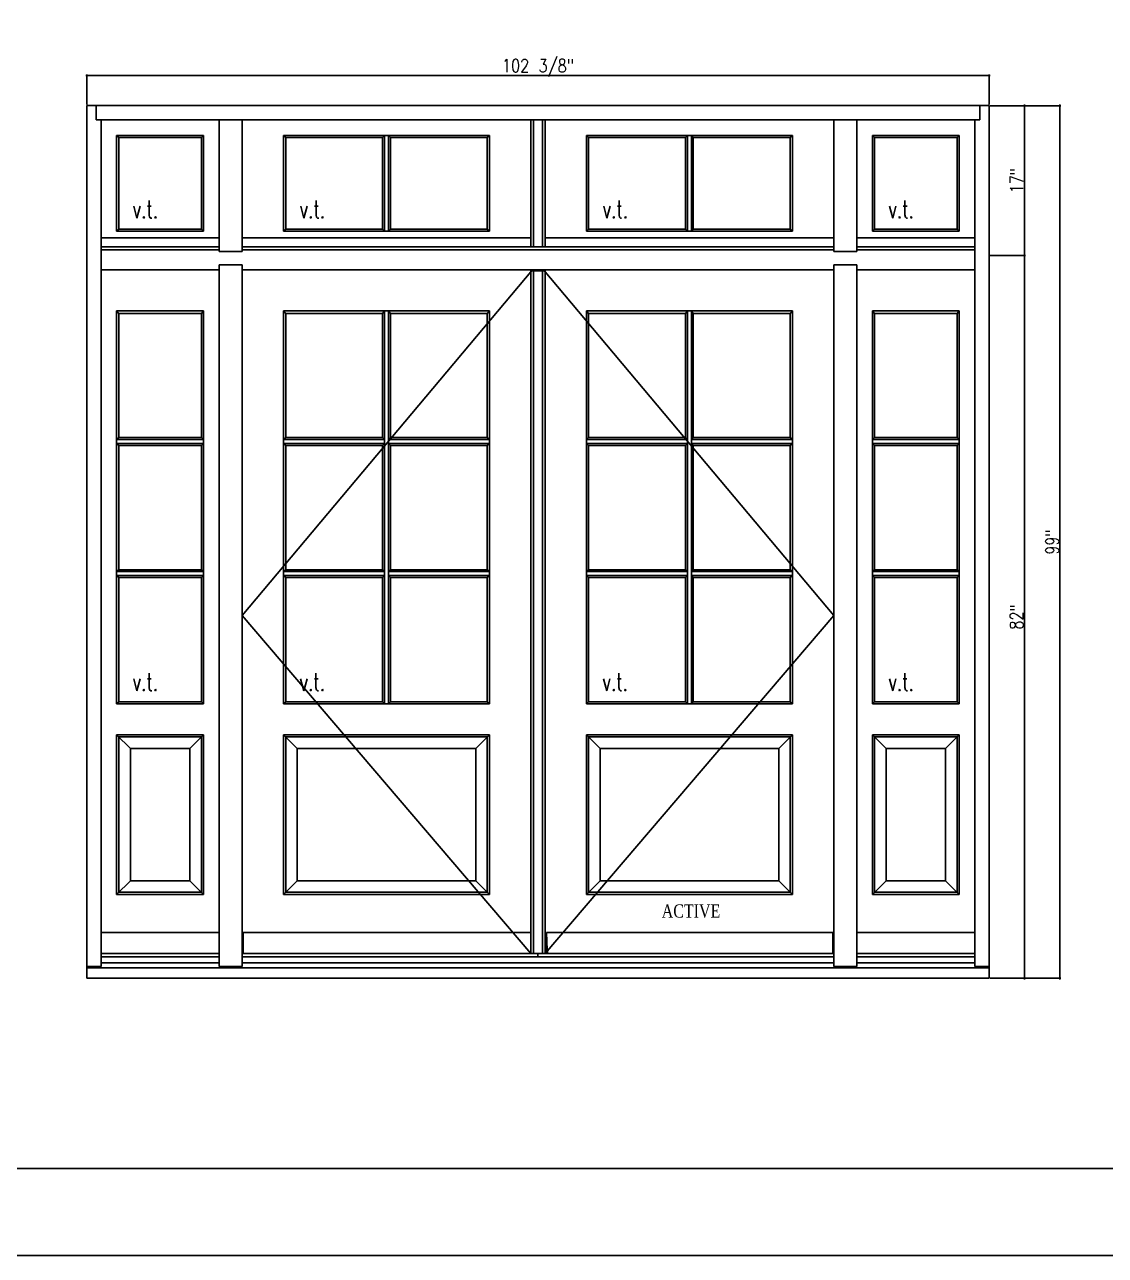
# Model space of a CAD drawing. Header units: inches. Extents: x 1985 to 11287, y 379 to 4336.
# Drawn here: x 8794.3 to 8916.9, y 3266.3 to 3405.9 of the extents above; entities that cross this region are included whole.
import ezdxf

# ---------------------------------------------------------------- set-up
doc = ezdxf.new("R2010")
doc.units = ezdxf.units.IN
doc.header["$MEASUREMENT"] = 0
doc.layers.get('0').update_dxf_attribs({"linetype": 'CONTINUOUS'})
doc.layers.get('Defpoints').update_dxf_attribs({"linetype": 'CONTINUOUS'})
for name, color, linetype in [('COTE1-1 99', 7, 'CONTINUOUS'), ('elevation 99', 7, 'CONTINUOUS'), ('opening side 99', 1, 'CONTINUOUS'), ('separation 99', 3, 'CONTINUOUS')]:
    doc.layers.add(name, color=color, linetype=linetype)
doc.styles.get("Standard").update_dxf_attribs({"font": 'txt.shx', "width": 0.8})
doc.styles.add('Times', font='times.ttf', dxfattribs={"width": 0.8})
doc.dimstyles.new('Elevation', dxfattribs={"dimscale": 2, "dimtxt": 0.75, "dimasz": 0.0625, "dimexe": 0.0625, "dimexo": 0.0625, "dimgap": 0.0625, "dimtad": 1, "dimdec": 5, "dimzin": 0, "dimdsep": 46, "dimlunit": 5, "dimtxsty": 'Standard', "dimblk1": 'OBLIQUE', "dimblk2": 'OBLIQUE', "dimsah": 1, "dimcen": 2, "dimdle": 0.0625, "dimclrd": 1, "dimclre": 1, "dimadec": 1, "dimazin": 0, "dimtfac": 0.375, "dimtdec": 5, "dimtmove": 0, "dimatfit": 3, "dimldrblk": 'OBLIQUE', "dimfxl": 1, "dimfrac": 2, "dimtolj": 1, "dimtzin": 0, "dimarcsym": 0})

# ---------------------------------------------------------------- blocks, each defined once
blk = doc.blocks.new('_OBLIQUE')
at = {"color": 0, "linetype": 'ByBlock'}
blk.add_line((-0.5, -0.5), (0.5, 0.5), dxfattribs=at)
blk = doc.blocks.new('*D203')
at = {"layer": 'COTE1-1 99', "color": 1, "lineweight": -2, "transparency": 16777216}
for p, q in [((8801.2, 3400.13), (8903.82, 3400.13)), ((8801.32, 3396.85), (8801.32, 3400.26)), ((8903.7, 3396.85), (8903.7, 3400.26))]:
    blk.add_line(p, q, dxfattribs=at)
at = {"layer": 'Defpoints', "color": 0, "transparency": 16777216}
for p in [(8903.7, 3400.13), (8801.32, 3396.72), (8903.7, 3396.72)]:
    blk.add_point(p, dxfattribs=at)
at = {"layer": 'COTE1-1 99', "color": 1, "lineweight": -2, "transparency": 16777216, "xscale": 0.125, "yscale": 0.125, "zscale": 0.125, "rotation": 180}
blk.add_blockref('_OBLIQUE', (8801.32, 3400.13), dxfattribs=at)
at = {"layer": 'COTE1-1 99', "color": 1, "lineweight": -2, "transparency": 16777216, "xscale": 0.125, "yscale": 0.125, "zscale": 0.125}
blk.add_blockref('_OBLIQUE', (8903.7, 3400.13), dxfattribs=at)
at = {"layer": 'COTE1-1 99', "color": 0, "transparency": 16777216, "insert": (8852.51, 3401.01), "char_height": 1.5, "attachment_point": 5}
blk.add_mtext('\\A1;102 3/8"', dxfattribs=at)
blk = doc.blocks.new('*D204')
at = {"layer": 'COTE1-1 99', "color": 1, "lineweight": -2, "transparency": 16777216}
for p, q in [((8903.82, 3396.72), (8907.82, 3396.72)), ((8907.7, 3379.6), (8907.7, 3396.85)), ((8903.82, 3379.72), (8907.82, 3379.72))]:
    blk.add_line(p, q, dxfattribs=at)
at = {"layer": 'Defpoints', "color": 0, "transparency": 16777216}
for p in [(8903.7, 3396.72), (8907.7, 3396.72), (8903.7, 3379.72)]:
    blk.add_point(p, dxfattribs=at)
at = {"layer": 'COTE1-1 99', "color": 1, "lineweight": -2, "transparency": 16777216, "xscale": 0.125, "yscale": 0.125, "zscale": 0.125}
for p, rotation in [((8907.7, 3396.72), 90), ((8907.7, 3379.72), 270)]:
    blk.add_blockref('_OBLIQUE', p, dxfattribs=dict(at, rotation=rotation))
at = {"layer": 'COTE1-1 99', "color": 0, "transparency": 16777216, "insert": (8906.82, 3388.22), "char_height": 1.5, "attachment_point": 5, "rotation": 90}
blk.add_mtext('\\A1;17"', dxfattribs=at)
blk = doc.blocks.new('*D205')
at = {"layer": 'COTE1-1 99', "color": 1, "lineweight": -2, "transparency": 16777216}
for p, q in [((8903.82, 3379.72), (8907.82, 3379.72)), ((8907.7, 3297.6), (8907.7, 3379.85)), ((8903.82, 3297.72), (8907.82, 3297.72))]:
    blk.add_line(p, q, dxfattribs=at)
at = {"layer": 'Defpoints', "color": 0, "transparency": 16777216}
for p in [(8903.7, 3379.72), (8907.7, 3379.72), (8903.7, 3297.72)]:
    blk.add_point(p, dxfattribs=at)
at = {"layer": 'COTE1-1 99', "color": 1, "lineweight": -2, "transparency": 16777216, "xscale": 0.125, "yscale": 0.125, "zscale": 0.125}
for p, rotation in [((8907.7, 3379.72), 90), ((8907.7, 3297.72), 270)]:
    blk.add_blockref('_OBLIQUE', p, dxfattribs=dict(at, rotation=rotation))
at = {"layer": 'COTE1-1 99', "color": 0, "transparency": 16777216, "insert": (8906.82, 3338.72), "char_height": 1.5, "attachment_point": 5, "rotation": 90}
blk.add_mtext('\\A1;82"', dxfattribs=at)
blk = doc.blocks.new('*D206')
at = {"layer": 'COTE1-1 99', "color": 1, "lineweight": -2, "transparency": 16777216}
for p, q in [((8903.82, 3396.72), (8911.85, 3396.72)), ((8911.72, 3297.6), (8911.72, 3396.85)), ((8903.82, 3297.72), (8911.85, 3297.72))]:
    blk.add_line(p, q, dxfattribs=at)
at = {"layer": 'Defpoints', "color": 0, "transparency": 16777216}
for p in [(8903.7, 3396.72), (8911.72, 3396.72), (8903.7, 3297.72)]:
    blk.add_point(p, dxfattribs=at)
at = {"layer": 'COTE1-1 99', "color": 1, "lineweight": -2, "transparency": 16777216, "xscale": 0.125, "yscale": 0.125, "zscale": 0.125}
for p, rotation in [((8911.72, 3396.72), 90), ((8911.72, 3297.72), 270)]:
    blk.add_blockref('_OBLIQUE', p, dxfattribs=dict(at, rotation=rotation))
at = {"layer": 'COTE1-1 99', "color": 0, "transparency": 16777216, "insert": (8910.85, 3347.22), "char_height": 1.5, "attachment_point": 5, "rotation": 90}
blk.add_mtext('\\A1;99"', dxfattribs=at)

msp = doc.modelspace()

# ---------------------------------------------------------------- linework, layer by layer
at = {"layer": 'elevation 99'}
for p, q in [((8903.695907, 3396.722979), (8801.320907, 3396.722979)), ((8801.320907, 3396.722979), (8801.320907, 3297.722979)), ((8802.383407, 3396.722979), (8802.383407, 3395.097979)), ((8902.633407, 3395.097979), (8902.633407, 3396.722979)), ((8903.695907, 3297.722979), (8903.695907, 3396.722979)), ((8816.320907, 3395.097979), (8802.383407, 3395.097979)), ((8802.945907, 3395.097979), (8802.945907, 3380.347979)), ((8818.945907, 3395.097979), (8816.320907, 3395.097979)), ((8816.320907, 3395.097979), (8816.320907, 3380.160479)), ((8851.695907, 3395.097979), (8818.945907, 3395.097979)), ((8818.945907, 3395.097979), (8818.945907, 3380.160479)), ((8853.320907, 3395.097979), (8851.695907, 3395.097979)), ((8851.695907, 3395.097979), (8851.695907, 3380.722979)), ((8852.008408, 3380.722979), (8852.008408, 3395.097979)), ((8853.008406, 3380.722979), (8853.008406, 3395.097979)), ((8853.508407, 3395.097979), (8853.320907, 3395.097979)), ((8853.320907, 3395.097979), (8853.320907, 3380.722979)), ((8886.070907, 3395.097979), (8853.508407, 3395.097979)), ((8888.695907, 3395.097979), (8886.070907, 3395.097979)), ((8886.070907, 3395.097979), (8886.070907, 3380.160479)), ((8886.070907, 3395.097979), (8886.070907, 3380.722979)), ((8888.695907, 3395.097979), (8888.695907, 3380.160479)), ((8902.633407, 3395.097979), (8888.695907, 3395.097979)), ((8888.695907, 3395.097979), (8888.695907, 3380.722979)), ((8902.070907, 3380.347979), (8902.070907, 3395.097979)), ((8804.704794, 3393.339028), (8814.56202, 3393.339028)), ((8804.704794, 3393.339028), (8804.704794, 3382.481903)), ((8804.945866, 3393.097957), (8804.704794, 3393.339028)), ((8804.945866, 3393.097957), (8814.320949, 3393.097957)), ((8804.945866, 3393.097957), (8804.945866, 3382.722974)), ((8814.56202, 3393.339028), (8814.320949, 3393.097957)), ((8814.320949, 3393.097957), (8814.320949, 3382.722974)), ((8814.56202, 3393.339028), (8814.56202, 3382.481903)), ((8823.643221, 3393.339028), (8823.643221, 3382.481903)), ((8823.643221, 3393.339028), (8846.998594, 3393.339028)), ((8823.884292, 3393.097957), (8823.643221, 3393.339028)), ((8823.884292, 3393.097957), (8823.884292, 3382.722974)), ((8823.884292, 3393.097957), (8834.883407, 3393.097957)), ((8834.883407, 3393.097957), (8835.087607, 3393.339028)), ((8834.883407, 3382.722974), (8834.883407, 3393.097957)), ((8835.087607, 3382.481903), (8835.087607, 3393.339028)), ((8835.554207, 3382.481903), (8835.554207, 3393.339028)), ((8835.758407, 3393.097957), (8835.554207, 3393.339028)), ((8835.758407, 3382.722974), (8835.758407, 3393.097957)), ((8835.758407, 3393.097957), (8846.757522, 3393.097957)), ((8846.998594, 3393.339028), (8846.757522, 3393.097957)), ((8846.757522, 3393.097957), (8846.757522, 3382.722974)), ((8846.998594, 3393.339028), (8846.998594, 3382.481903)), ((8858.018221, 3393.339028), (8858.018221, 3382.481903)), ((8858.018221, 3393.339028), (8881.373594, 3393.339028)), ((8858.259292, 3393.097957), (8858.018221, 3393.339028)), ((8858.259292, 3393.097957), (8858.259292, 3382.722974)), ((8858.259292, 3393.097957), (8869.258407, 3393.097957)), ((8869.258407, 3393.097957), (8869.462607, 3393.339028)), ((8869.258407, 3382.722974), (8869.258407, 3393.097957)), ((8869.462607, 3382.481903), (8869.462607, 3393.339028)), ((8869.929207, 3382.481903), (8869.929207, 3393.339028)), ((8870.133407, 3393.097957), (8869.929207, 3393.339028)), ((8870.133407, 3382.722974), (8870.133407, 3393.097957)), ((8870.133407, 3393.097957), (8881.132522, 3393.097957)), ((8881.373594, 3393.339028), (8881.132522, 3393.097957)), ((8881.132522, 3393.097957), (8881.132522, 3382.722974)), ((8881.373594, 3393.339028), (8881.373594, 3382.481903)), ((8890.454794, 3393.339028), (8890.454794, 3382.481903)), ((8890.454794, 3393.339028), (8900.31202, 3393.339028)), ((8890.695866, 3393.097957), (8890.454794, 3393.339028)), ((8890.695866, 3393.097957), (8890.695866, 3382.722974)), ((8890.695866, 3393.097957), (8900.070949, 3393.097957)), ((8900.31202, 3393.339028), (8900.070949, 3393.097957)), ((8900.070949, 3393.097957), (8900.070949, 3382.722974)), ((8900.31202, 3393.339028), (8900.31202, 3382.481903)), ((8804.704794, 3382.481903), (8804.945866, 3382.722974)), ((8804.704794, 3382.481903), (8814.56202, 3382.481903)), ((8804.945866, 3382.722974), (8814.320949, 3382.722974)), ((8814.56202, 3382.481903), (8814.320949, 3382.722974)), ((8823.643221, 3382.481903), (8823.884292, 3382.722974)), ((8823.643221, 3382.481903), (8846.998594, 3382.481903)), ((8823.877815, 3382.722974), (8834.883407, 3382.722974)), ((8834.883407, 3382.722974), (8835.087607, 3382.481903)), ((8835.554207, 3382.481903), (8835.758407, 3382.722974)), ((8835.758407, 3382.722974), (8846.757522, 3382.722974)), ((8846.998594, 3382.481903), (8846.757522, 3382.722974)), ((8858.018221, 3382.481903), (8858.259292, 3382.722974)), ((8858.018221, 3382.481903), (8881.373594, 3382.481903)), ((8858.252815, 3382.722974), (8869.258407, 3382.722974)), ((8869.258407, 3382.722974), (8869.462607, 3382.481903)), ((8869.929207, 3382.481903), (8870.133407, 3382.722974)), ((8870.133407, 3382.722974), (8881.132522, 3382.722974)), ((8881.373594, 3382.481903), (8881.132522, 3382.722974)), ((8890.454794, 3382.481903), (8890.695866, 3382.722974)), ((8890.454794, 3382.481903), (8900.31202, 3382.481903)), ((8890.695866, 3382.722974), (8900.070949, 3382.722974)), ((8900.31202, 3382.481903), (8900.070949, 3382.722974)), ((8801.320907, 3380.722979), (8801.320907, 3297.722979)), ((8816.320907, 3381.722979), (8802.945907, 3381.722979)), ((8816.320907, 3380.722979), (8802.945907, 3380.722979)), ((8802.945907, 3380.722979), (8802.945907, 3380.347979)), ((8851.695907, 3381.722979), (8818.945907, 3381.722979)), ((8851.695907, 3380.722979), (8818.945907, 3380.722979)), ((8851.695907, 3380.722979), (8818.945907, 3380.722979)), ((8853.320907, 3380.722979), (8851.695907, 3380.722979)), ((8886.070907, 3381.722979), (8853.320907, 3381.722979)), ((8886.070907, 3380.722979), (8853.320907, 3380.722979)), ((8886.070907, 3380.722979), (8853.320907, 3380.722979)), ((8853.320907, 3380.722979), (8853.508407, 3380.722979)), ((8902.070907, 3381.722979), (8888.695907, 3381.722979)), ((8902.070907, 3380.722979), (8888.695907, 3380.722979)), ((8902.070907, 3380.347979), (8902.070907, 3380.722979)), ((8802.945907, 3380.347979), (8802.945907, 3378.097979)), ((8802.945907, 3380.347979), (8802.945907, 3378.097979)), ((8802.945907, 3380.347979), (8816.320907, 3380.347979)), ((8818.945907, 3380.160479), (8816.320907, 3380.160479)), ((8818.945907, 3380.347979), (8851.695907, 3380.347979)), ((8851.695907, 3380.347979), (8853.320907, 3380.347979)), ((8853.320907, 3380.347979), (8886.070907, 3380.347979)), ((8888.695907, 3380.160479), (8886.070907, 3380.160479)), ((8888.695907, 3380.347979), (8902.070907, 3380.347979)), ((8902.070907, 3378.097979), (8902.070907, 3380.347979)), ((8903.695907, 3297.722979), (8903.695907, 3379.722979)), ((8802.945907, 3378.097979), (8802.945907, 3299.051104)), ((8802.945907, 3378.097979), (8802.945907, 3299.051104)), ((8816.320907, 3378.097979), (8802.945907, 3378.097979)), ((8816.320907, 3378.097979), (8802.945907, 3378.097979)), ((8818.945907, 3378.660479), (8816.320907, 3378.660479)), ((8816.320907, 3378.660479), (8816.320907, 3299.051104)), ((8818.945907, 3378.660479), (8818.945907, 3299.051104)), ((8854.008407, 3378.097979), (8818.945907, 3378.097979)), ((8854.008407, 3378.097979), (8818.945907, 3378.097979)), ((8886.070907, 3378.097979), (8851.008407, 3378.097979)), ((8886.070907, 3378.097979), (8851.008407, 3378.097979)), ((8853.320906, 3377.972979), (8851.695908, 3377.972979)), ((8851.695908, 3300.535473), (8851.695908, 3377.972979)), ((8853.320906, 3377.972979), (8851.695908, 3377.972979)), ((8852.008408, 3300.535473), (8852.008408, 3377.972979)), ((8852.048547, 3377.972979), (8852.048547, 3378.097979)), ((8852.048547, 3377.972979), (8852.048547, 3378.097979)), ((8852.164707, 3377.972979), (8852.164707, 3378.097979)), ((8852.164707, 3377.972979), (8852.164707, 3378.097979)), ((8852.258407, 3377.972979), (8852.258407, 3378.097979)), ((8852.258407, 3377.972979), (8852.258407, 3378.097979)), ((8852.758407, 3377.972979), (8852.758407, 3378.097979)), ((8852.758407, 3377.972979), (8852.758407, 3378.097979)), ((8853.008406, 3300.535473), (8853.008406, 3377.972979)), ((8853.320906, 3300.535473), (8853.320906, 3377.972979)), ((8888.695907, 3378.660479), (8886.070907, 3378.660479)), ((8886.070907, 3299.051104), (8886.070907, 3378.660479)), ((8888.695907, 3378.660479), (8888.695907, 3299.051104)), ((8902.070907, 3378.097979), (8888.695907, 3378.097979)), ((8902.070907, 3378.097979), (8888.695907, 3378.097979)), ((8902.070907, 3299.051104), (8902.070907, 3378.097979)), ((8902.070907, 3299.051104), (8902.070907, 3378.097979)), ((8804.704794, 3373.428302), (8804.945866, 3373.16043)), ((8804.704794, 3373.428302), (8814.56202, 3373.428302)), ((8804.704794, 3373.428302), (8804.704794, 3328.861307)), ((8804.945866, 3373.16043), (8814.320949, 3373.16043)), ((8804.945866, 3373.16043), (8804.945866, 3359.05693)), ((8814.320949, 3373.16043), (8814.56202, 3373.428302)), ((8814.320949, 3373.16043), (8814.320949, 3359.05693)), ((8814.56202, 3373.428302), (8814.56202, 3328.861307)), ((8823.642321, 3373.428302), (8823.642321, 3328.861307)), ((8823.642321, 3373.428302), (8846.999494, 3373.428302)), ((8823.883392, 3373.16043), (8823.642321, 3373.428302)), ((8823.883392, 3373.16043), (8823.883392, 3359.05693)), ((8823.883392, 3373.16043), (8834.883407, 3373.16043)), ((8834.883407, 3373.16043), (8835.087607, 3373.428302)), ((8834.883407, 3373.16043), (8834.883407, 3359.05693)), ((8835.087607, 3373.428302), (8835.087607, 3328.861307)), ((8835.554207, 3373.428302), (8835.554207, 3328.861307)), ((8835.554207, 3373.428302), (8835.758407, 3373.16043)), ((8835.758407, 3373.16043), (8835.758407, 3359.05693)), ((8835.758407, 3373.16043), (8846.758422, 3373.16043)), ((8846.758422, 3373.16043), (8846.999494, 3373.428302)), ((8846.758422, 3373.16043), (8846.758422, 3359.05693)), ((8846.999494, 3373.428302), (8846.999494, 3328.861307)), ((8858.258392, 3373.16043), (8858.017321, 3373.428302)), ((8858.017321, 3373.428302), (8881.374494, 3373.428302)), ((8858.017321, 3373.428302), (8858.017321, 3328.861307)), ((8858.258392, 3373.16043), (8869.258407, 3373.16043)), ((8858.258392, 3373.16043), (8858.258392, 3359.05693)), ((8869.258407, 3373.16043), (8869.462607, 3373.428302)), ((8869.258407, 3373.16043), (8869.258407, 3359.05693)), ((8869.462607, 3373.428302), (8869.462607, 3328.861307)), ((8869.929207, 3373.428302), (8870.133407, 3373.16043)), ((8869.929207, 3373.428302), (8869.929207, 3328.861307)), ((8870.133407, 3373.16043), (8881.133422, 3373.16043)), ((8870.133407, 3373.16043), (8870.133407, 3359.05693)), ((8881.133422, 3373.16043), (8881.374494, 3373.428302)), ((8881.133422, 3373.16043), (8881.133422, 3359.05693)), ((8881.374494, 3373.428302), (8881.374494, 3328.861307)), ((8890.454794, 3373.428302), (8890.695866, 3373.16043)), ((8890.454794, 3373.428302), (8900.31202, 3373.428302)), ((8890.454794, 3373.428302), (8890.454794, 3328.861307)), ((8890.695866, 3373.16043), (8900.070949, 3373.16043)), ((8890.695866, 3373.16043), (8890.695866, 3359.05693)), ((8900.070949, 3373.16043), (8900.31202, 3373.428302)), ((8900.070949, 3373.16043), (8900.070949, 3359.05693)), ((8900.31202, 3373.428302), (8900.31202, 3328.861307)), ((8804.945866, 3359.05693), (8804.704794, 3358.85273)), ((8804.704794, 3358.85273), (8814.56202, 3358.85273)), ((8804.704794, 3358.38613), (8804.945866, 3358.18193)), ((8804.704794, 3358.38613), (8814.56202, 3358.38613)), ((8804.945866, 3359.05693), (8814.320949, 3359.05693)), ((8804.945866, 3358.18193), (8804.945866, 3344.07843)), ((8804.945866, 3358.18193), (8814.320949, 3358.18193)), ((8814.320949, 3359.05693), (8814.56202, 3358.85273)), ((8814.320949, 3358.18193), (8814.56202, 3358.38613)), ((8814.320949, 3358.18193), (8814.320949, 3344.07843)), ((8823.883392, 3359.05693), (8823.642321, 3358.85273)), ((8823.642321, 3358.85273), (8835.087607, 3358.85273)), ((8823.642321, 3358.38613), (8835.087607, 3358.38613)), ((8823.883392, 3358.18193), (8823.642321, 3358.38613)), ((8823.883392, 3359.05693), (8834.883407, 3359.05693)), ((8823.883392, 3358.18193), (8834.883407, 3358.18193)), ((8823.883392, 3358.18193), (8823.883392, 3344.07843)), ((8834.883407, 3359.05693), (8835.087607, 3358.85273)), ((8834.883407, 3358.18193), (8835.087607, 3358.38613)), ((8834.883407, 3358.18193), (8834.883407, 3344.07843)), ((8835.758407, 3359.05693), (8835.554207, 3358.85273)), ((8835.554207, 3358.85273), (8846.999494, 3358.85273)), ((8835.758407, 3358.18193), (8835.554207, 3358.38613)), ((8835.554207, 3358.38613), (8846.999494, 3358.38613)), ((8835.758407, 3359.05693), (8846.758422, 3359.05693)), ((8835.758407, 3358.18193), (8846.758422, 3358.18193)), ((8835.758407, 3358.18193), (8835.758407, 3344.07843)), ((8846.758422, 3359.05693), (8846.999494, 3358.85273)), ((8846.758422, 3358.18193), (8846.999494, 3358.38613)), ((8846.758422, 3358.18193), (8846.758422, 3344.07843)), ((8858.258392, 3359.05693), (8858.017321, 3358.85273)), ((8858.017321, 3358.85273), (8869.462607, 3358.85273)), ((8858.258392, 3358.18193), (8858.017321, 3358.38613)), ((8858.017321, 3358.38613), (8869.462607, 3358.38613)), ((8858.258392, 3359.05693), (8869.258407, 3359.05693)), ((8858.258392, 3358.18193), (8858.258392, 3344.07843)), ((8858.258392, 3358.18193), (8869.258407, 3358.18193)), ((8869.258407, 3359.05693), (8869.462607, 3358.85273)), ((8869.258407, 3358.18193), (8869.462607, 3358.38613)), ((8869.258407, 3358.18193), (8869.258407, 3344.07843)), ((8870.133407, 3359.05693), (8869.929207, 3358.85273)), ((8869.929207, 3358.85273), (8881.374494, 3358.85273)), ((8869.929207, 3358.38613), (8881.374494, 3358.38613)), ((8870.133407, 3358.18193), (8869.929207, 3358.38613)), ((8870.133407, 3359.05693), (8881.133422, 3359.05693)), ((8870.133407, 3358.18193), (8870.133407, 3344.07843)), ((8870.133407, 3358.18193), (8881.133422, 3358.18193)), ((8881.133422, 3359.05693), (8881.374494, 3358.85273)), ((8881.133422, 3358.18193), (8881.374494, 3358.38613)), ((8881.133422, 3358.18193), (8881.133422, 3344.07843)), ((8890.695866, 3359.05693), (8890.454794, 3358.85273)), ((8890.454794, 3358.85273), (8900.31202, 3358.85273)), ((8890.454794, 3358.38613), (8890.695866, 3358.18193)), ((8890.454794, 3358.38613), (8900.31202, 3358.38613)), ((8890.695866, 3359.05693), (8900.070949, 3359.05693)), ((8890.695866, 3358.18193), (8890.695866, 3344.07843)), ((8890.695866, 3358.18193), (8900.070949, 3358.18193)), ((8900.070949, 3359.05693), (8900.31202, 3358.85273)), ((8900.070949, 3358.18193), (8900.31202, 3358.38613)), ((8900.070949, 3358.18193), (8900.070949, 3344.07843)), ((8804.704794, 3343.87423), (8804.945866, 3344.07843)), ((8804.704794, 3343.87423), (8814.56202, 3343.87423)), ((8804.945866, 3343.207879), (8804.704794, 3343.412079)), ((8804.704794, 3343.412079), (8814.56202, 3343.412079)), ((8804.945866, 3344.07843), (8814.320949, 3344.07843)), ((8804.945866, 3343.207879), (8804.945866, 3329.102379)), ((8804.945866, 3343.207879), (8814.320949, 3343.207879)), ((8814.320949, 3344.07843), (8814.56202, 3343.87423)), ((8814.320949, 3343.207879), (8814.56202, 3343.412079)), ((8814.320949, 3343.207879), (8814.320949, 3329.102379)), ((8823.883392, 3344.07843), (8823.642321, 3343.87423)), ((8823.642321, 3343.87423), (8835.087607, 3343.87423)), ((8823.642321, 3343.412079), (8835.087607, 3343.412079)), ((8823.883392, 3344.07843), (8834.883407, 3344.07843)), ((8823.883392, 3343.207879), (8834.883407, 3343.207879)), ((8823.883392, 3343.207879), (8823.883392, 3329.102379)), ((8834.883407, 3343.207879), (8834.883407, 3329.102379)), ((8835.554207, 3343.87423), (8846.999494, 3343.87423)), ((8835.554207, 3343.412079), (8846.999494, 3343.412079)), ((8835.758407, 3344.07843), (8846.758422, 3344.07843)), ((8835.758407, 3343.207879), (8835.758407, 3329.102379)), ((8835.758407, 3343.207879), (8846.758422, 3343.207879)), ((8846.758422, 3344.07843), (8846.999494, 3343.87423)), ((8846.758422, 3343.207879), (8846.999494, 3343.412079)), ((8846.758422, 3343.207879), (8846.758422, 3329.102379)), ((8858.258392, 3344.07843), (8858.017321, 3343.87423)), ((8858.017321, 3343.87423), (8869.462607, 3343.87423)), ((8858.017321, 3343.412079), (8869.462607, 3343.412079)), ((8858.258392, 3344.07843), (8869.258407, 3344.07843)), ((8858.258392, 3343.207879), (8858.258392, 3329.102379)), ((8858.258392, 3343.207879), (8869.258407, 3343.207879)), ((8869.258407, 3343.207879), (8869.258407, 3329.102379)), ((8869.929207, 3343.87423), (8881.374494, 3343.87423)), ((8869.929207, 3343.412079), (8881.374494, 3343.412079)), ((8870.133407, 3344.07843), (8881.133422, 3344.07843)), ((8870.133407, 3343.207879), (8881.133422, 3343.207879)), ((8870.133407, 3343.207879), (8870.133407, 3329.102379)), ((8881.133422, 3344.07843), (8881.374494, 3343.87423)), ((8881.133422, 3343.207879), (8881.374494, 3343.412079)), ((8881.133422, 3343.207879), (8881.133422, 3329.102379)), ((8890.454794, 3343.87423), (8890.695866, 3344.07843)), ((8890.454794, 3343.87423), (8900.31202, 3343.87423)), ((8890.695866, 3343.207879), (8890.454794, 3343.412079)), ((8890.454794, 3343.412079), (8900.31202, 3343.412079)), ((8890.695866, 3344.07843), (8900.070949, 3344.07843)), ((8890.695866, 3343.207879), (8890.695866, 3329.102379)), ((8890.695866, 3343.207879), (8900.070949, 3343.207879)), ((8900.070949, 3344.07843), (8900.31202, 3343.87423)), ((8900.070949, 3343.207879), (8900.31202, 3343.412079)), ((8900.070949, 3343.207879), (8900.070949, 3329.102379)), ((8804.704794, 3328.861307), (8804.945866, 3329.102379)), ((8804.704794, 3328.861307), (8814.56202, 3328.861307)), ((8804.945866, 3329.102379), (8814.320949, 3329.102379)), ((8814.56202, 3328.861307), (8814.320949, 3329.102379)), ((8823.642321, 3328.861307), (8823.883392, 3329.102379)), ((8823.642321, 3328.861307), (8846.999494, 3328.861307)), ((8823.883392, 3329.102379), (8834.883407, 3329.102379)), ((8834.883407, 3329.102379), (8835.087607, 3328.861307)), ((8835.758407, 3329.102379), (8835.554207, 3328.861307)), ((8835.758407, 3329.102379), (8846.758422, 3329.102379)), ((8846.999494, 3328.861307), (8846.758422, 3329.102379)), ((8858.017321, 3328.861307), (8858.258392, 3329.102379)), ((8858.017321, 3328.861307), (8881.374494, 3328.861307)), ((8858.258392, 3329.102379), (8869.258407, 3329.102379)), ((8869.258407, 3329.102379), (8869.462607, 3328.861307)), ((8870.133407, 3329.102379), (8869.929207, 3328.861307)), ((8870.133407, 3329.102379), (8881.133422, 3329.102379)), ((8881.374494, 3328.861307), (8881.133422, 3329.102379)), ((8890.454794, 3328.861307), (8890.695866, 3329.102379)), ((8890.454794, 3328.861307), (8900.31202, 3328.861307)), ((8890.695866, 3329.102379), (8900.070949, 3329.102379)), ((8900.31202, 3328.861307), (8900.070949, 3329.102379)), ((8804.704794, 3325.34345), (8814.56202, 3325.34345)), ((8806.258366, 3323.789829), (8804.704794, 3325.34345)), ((8804.704794, 3307.231868), (8804.704794, 3325.34345)), ((8804.945866, 3325.102329), (8814.320949, 3325.102329)), ((8804.945866, 3307.472939), (8804.945866, 3325.102329)), ((8813.008449, 3323.789829), (8814.56202, 3325.34345)), ((8814.320949, 3307.472939), (8814.320949, 3325.102329)), ((8814.56202, 3307.231868), (8814.56202, 3325.34345)), ((8823.642262, 3325.34345), (8846.999538, 3325.34345)), ((8823.642262, 3307.231868), (8823.642262, 3325.34345)), ((8825.195833, 3323.789829), (8823.642262, 3325.34345)), ((8823.883333, 3325.102329), (8846.758466, 3325.102329)), ((8823.883333, 3307.472939), (8823.883333, 3325.102329)), ((8846.999538, 3325.34345), (8845.445966, 3323.789829)), ((8846.758466, 3307.472939), (8846.758466, 3325.102329)), ((8846.999538, 3307.231868), (8846.999538, 3325.34345)), ((8859.570833, 3323.789829), (8858.017262, 3325.34345)), ((8858.017262, 3307.231868), (8858.017262, 3325.34345)), ((8858.017262, 3325.34345), (8881.374538, 3325.34345)), ((8858.258333, 3307.472939), (8858.258333, 3325.102329)), ((8858.258333, 3325.102329), (8881.133466, 3325.102329)), ((8881.374538, 3325.34345), (8879.820966, 3323.789829)), ((8881.133466, 3307.472939), (8881.133466, 3325.102329)), ((8881.374538, 3307.231868), (8881.374538, 3325.34345)), ((8890.454794, 3325.34345), (8900.31202, 3325.34345)), ((8892.008366, 3323.789829), (8890.454794, 3325.34345)), ((8890.454794, 3307.231868), (8890.454794, 3325.34345)), ((8890.695866, 3325.102329), (8900.070949, 3325.102329)), ((8890.695866, 3307.472939), (8890.695866, 3325.102329)), ((8898.758449, 3323.789829), (8900.31202, 3325.34345)), ((8900.070949, 3307.472939), (8900.070949, 3325.102329)), ((8900.31202, 3307.231868), (8900.31202, 3325.34345)), ((8806.258366, 3323.789829), (8813.008449, 3323.789829)), ((8806.258366, 3308.785439), (8806.258366, 3323.789829)), ((8813.008449, 3308.785439), (8813.008449, 3323.789829)), ((8825.195833, 3323.789829), (8845.445966, 3323.789829)), ((8825.195833, 3308.785439), (8825.195833, 3323.789829)), ((8845.445966, 3308.785439), (8845.445966, 3323.789829)), ((8859.570833, 3308.785439), (8859.570833, 3323.789829)), ((8859.570833, 3323.789829), (8879.820966, 3323.789829)), ((8879.820966, 3308.785439), (8879.820966, 3323.789829)), ((8892.008366, 3323.789829), (8898.758449, 3323.789829)), ((8892.008366, 3308.785439), (8892.008366, 3323.789829)), ((8898.758449, 3308.785439), (8898.758449, 3323.789829)), ((8804.704794, 3307.231868), (8806.258366, 3308.785439)), ((8806.258366, 3308.785439), (8813.008449, 3308.785439)), ((8813.008449, 3308.785439), (8814.56202, 3307.231868)), ((8823.642262, 3307.231868), (8825.195833, 3308.785439)), ((8825.195833, 3308.785439), (8845.445966, 3308.785439)), ((8846.999538, 3307.231868), (8845.445966, 3308.785439)), ((8858.017262, 3307.231868), (8859.570833, 3308.785439)), ((8859.570833, 3308.785439), (8879.820966, 3308.785439)), ((8881.374538, 3307.231868), (8879.820966, 3308.785439)), ((8890.454794, 3307.231868), (8892.008366, 3308.785439)), ((8892.008366, 3308.785439), (8898.758449, 3308.785439)), ((8898.758449, 3308.785439), (8900.31202, 3307.231868)), ((8804.704794, 3307.231868), (8814.56202, 3307.231868)), ((8804.945866, 3307.472939), (8814.320949, 3307.472939)), ((8823.642262, 3307.231868), (8846.999538, 3307.231868)), ((8823.883333, 3307.472939), (8846.758466, 3307.472939)), ((8858.017262, 3307.231868), (8881.374538, 3307.231868)), ((8858.258333, 3307.472939), (8881.133466, 3307.472939)), ((8890.454794, 3307.231868), (8900.31202, 3307.231868)), ((8890.695866, 3307.472939), (8900.070949, 3307.472939)), ((8802.945907, 3302.910473), (8816.320907, 3302.910473)), ((8802.945907, 3302.910473), (8816.320907, 3302.910473)), ((8819.070907, 3300.535473), (8819.070907, 3302.910473)), ((8819.070907, 3302.910473), (8851.695908, 3302.910473)), ((8819.070907, 3300.535473), (8819.070907, 3302.910473)), ((8819.070907, 3302.910473), (8851.695908, 3302.910473)), ((8853.468268, 3302.910473), (8885.945907, 3302.910473)), ((8853.468268, 3300.535473), (8853.468268, 3302.910473)), ((8853.468268, 3302.910473), (8885.945907, 3302.910473)), ((8853.468268, 3300.535473), (8853.468268, 3302.910473)), ((8885.945907, 3300.535473), (8885.945907, 3302.910473)), ((8885.945907, 3300.535473), (8885.945907, 3302.910473)), ((8888.695907, 3302.910473), (8902.070907, 3302.910473)), ((8888.695907, 3302.910473), (8902.070907, 3302.910473)), ((8816.320907, 3300.535473), (8802.945907, 3300.535473)), ((8816.320907, 3300.535473), (8802.945907, 3300.535473)), ((8816.320907, 3300.143855), (8802.945907, 3300.143855)), ((8816.320907, 3300.143855), (8802.945907, 3300.143855)), ((8886.070907, 3300.535473), (8818.945907, 3300.535473)), ((8886.070907, 3300.535473), (8818.945907, 3300.535473)), ((8886.070907, 3300.143855), (8818.945907, 3300.143855)), ((8886.070907, 3300.143855), (8818.945907, 3300.143855)), ((8852.508407, 3300.143855), (8852.508407, 3300.535473)), ((8852.508407, 3300.143855), (8852.508407, 3300.535473)), ((8853.5456, 3300.660473), (8853.534972, 3300.535473)), ((8853.5456, 3300.660473), (8853.534972, 3300.535473)), ((8853.555025, 3300.535473), (8853.5456, 3300.660473)), ((8853.555025, 3300.535473), (8853.5456, 3300.660473)), ((8853.593268, 3300.722973), (8853.593268, 3300.535473)), ((8853.593268, 3300.722973), (8853.593268, 3300.535473)), ((8902.070907, 3300.535473), (8888.695907, 3300.535473)), ((8902.070907, 3300.535473), (8888.695907, 3300.535473)), ((8902.070907, 3300.143855), (8888.695907, 3300.143855)), ((8902.070907, 3300.143855), (8888.695907, 3300.143855)), ((8802.945907, 3299.051104), (8801.320907, 3299.051104)), ((8802.945907, 3299.051104), (8801.320907, 3299.051104)), ((8903.695907, 3298.910479), (8801.320907, 3298.910479)), ((8903.695907, 3298.910479), (8801.320907, 3298.910479)), ((8816.320907, 3299.472973), (8802.945907, 3299.472973)), ((8818.945907, 3299.051104), (8816.320907, 3299.051104)), ((8818.945907, 3299.051104), (8816.320907, 3299.051104)), ((8886.070907, 3299.472973), (8818.945907, 3299.472973)), ((8888.695907, 3299.051104), (8886.070907, 3299.051104)), ((8888.695907, 3299.051104), (8886.070907, 3299.051104)), ((8902.070907, 3299.472973), (8888.695907, 3299.472973)), ((8903.695907, 3299.051104), (8902.070907, 3299.051104)), ((8903.695907, 3299.051104), (8902.070907, 3299.051104)), ((8903.695907, 3297.722979), (8801.320907, 3297.722979)), ((8903.695907, 3297.722979), (8801.320907, 3297.722979))]:
    msp.add_line(p, q, dxfattribs=at)
at = {"layer": 'elevation 99', "color": 7}
for p, q in [((8823.883392, 3343.207879), (8823.642321, 3343.412079)), ((8834.883407, 3344.07843), (8835.087607, 3343.87423)), ((8834.883407, 3343.207879), (8835.087607, 3343.412079)), ((8835.758407, 3344.07843), (8835.554207, 3343.87423)), ((8835.758407, 3343.207879), (8835.554207, 3343.412079)), ((8858.258392, 3343.207879), (8858.017321, 3343.412079)), ((8869.258407, 3344.07843), (8869.462607, 3343.87423)), ((8869.258407, 3343.207879), (8869.462607, 3343.412079)), ((8870.133407, 3344.07843), (8869.929207, 3343.87423)), ((8870.133407, 3343.207879), (8869.929207, 3343.412079))]:
    msp.add_line(p, q, dxfattribs=at)
at = {"layer": 'elevation 99'}
for centre, radius, start, end in [((8853.081721, 3302.769017), 0.411617, 358.50852396, 20.09998572), ((8853.081721, 3302.769017), 0.411617, 358.50852396, 20.09998572), ((8871.63373, 3302.645715), 18.140881, 179.64439829, 185.67036068), ((8871.63373, 3302.645715), 18.140881, 179.64439829, 185.67036068), ((8850.935735, 3300.551062), 2.663087, 3.70121646, 6.51673922), ((8850.935735, 3300.551062), 2.663087, 3.70121646, 6.51673922)]:
    msp.add_arc(centre, radius, start, end, dxfattribs=at)
at = {"layer": 'opening side 99', "color": 1}
for p, q in [((8851.883407, 3378.097979), (8818.945907, 3338.887041)), ((8853.134007, 3378.097979), (8886.071507, 3338.887041)), ((8818.945907, 3338.887041), (8851.695908, 3300.535473)), ((8853.320906, 3300.535473), (8886.070907, 3338.887041))]:
    msp.add_line(p, q, dxfattribs=at)
at = {"layer": 'separation 99'}
msp.add_line((9943.552213, 3276.128059), (7685.752407, 3276.128059), dxfattribs=at)
msp.add_lwpolyline([(9954.635727, 3266.28393), (7087.963638, 3266.28393), (7087.963638, 4336.37128), (9954.635727, 4336.37128)], close=True, dxfattribs=at)

# ---------------------------------------------------------------- texts
at = {"layer": 'elevation 99', "width": 0.7}
for p in [(8806.531377, 3383.968238), (8825.468904, 3383.968238), (8859.843904, 3383.968238), (8892.281377, 3383.968238), (8806.525801, 3330.347642), (8825.463327, 3330.347642), (8859.838327, 3330.347642), (8892.275801, 3330.347642)]:
    msp.add_text('v.t.', height=2, dxfattribs=at).set_placement(p)
at = {"layer": 'opening side 99', "color": 1, "insert": (8866.552147, 3306.106315), "char_height": 1.5, "width": 15.987, "attachment_point": 1, "style": 'Times'}
msp.add_mtext('ACTIVE', dxfattribs=at)

# ---------------------------------------------------------------- dimensions: what is measured, and where the dimension line sits
at = {"layer": 'COTE1-1 99'}
dim = msp.add_linear_dim(base=(8903.695907, 3400.130656), p1=(8801.320907, 3396.722979), p2=(8903.695907, 3396.722979), dimstyle='Elevation', override={"dimtxt": 0.75, "dimdec": 5, "dimlunit": 5, "dimpost": '"'}, dxfattribs=at)
dim.commit()
dim.dimension.update_dxf_attribs({"geometry": '*D203', "text_midpoint": (8852.508407, 3401.005656)})
for base, p1, p2, override, picture, middle in [((8907.699461, 3396.722979), (8903.695907, 3379.722979), (8903.695907, 3396.722979), {"dimtxt": 0.75, "dimdec": 5, "dimlunit": 5, "dimpost": '"'}, '*D204', (8906.824461, 3388.222979)), ((8911.720066, 3396.722979), (8903.695907, 3297.722979), (8903.695907, 3396.722979), {"dimpost": '"'}, '*D206', (8910.845066, 3347.222979)), ((8907.699461, 3379.722979), (8903.695907, 3297.722979), (8903.695907, 3379.722979), {"dimtxt": 0.75, "dimdec": 5, "dimlunit": 5, "dimpost": '"'}, '*D205', (8906.824461, 3338.722979))]:
    dim = msp.add_linear_dim(base=base, p1=p1, p2=p2, angle=90, dimstyle='Elevation', override=override, dxfattribs=at)
    dim.commit()
    dim.dimension.update_dxf_attribs({"geometry": picture, "text_midpoint": middle})

doc.saveas('drawing.dxf')
